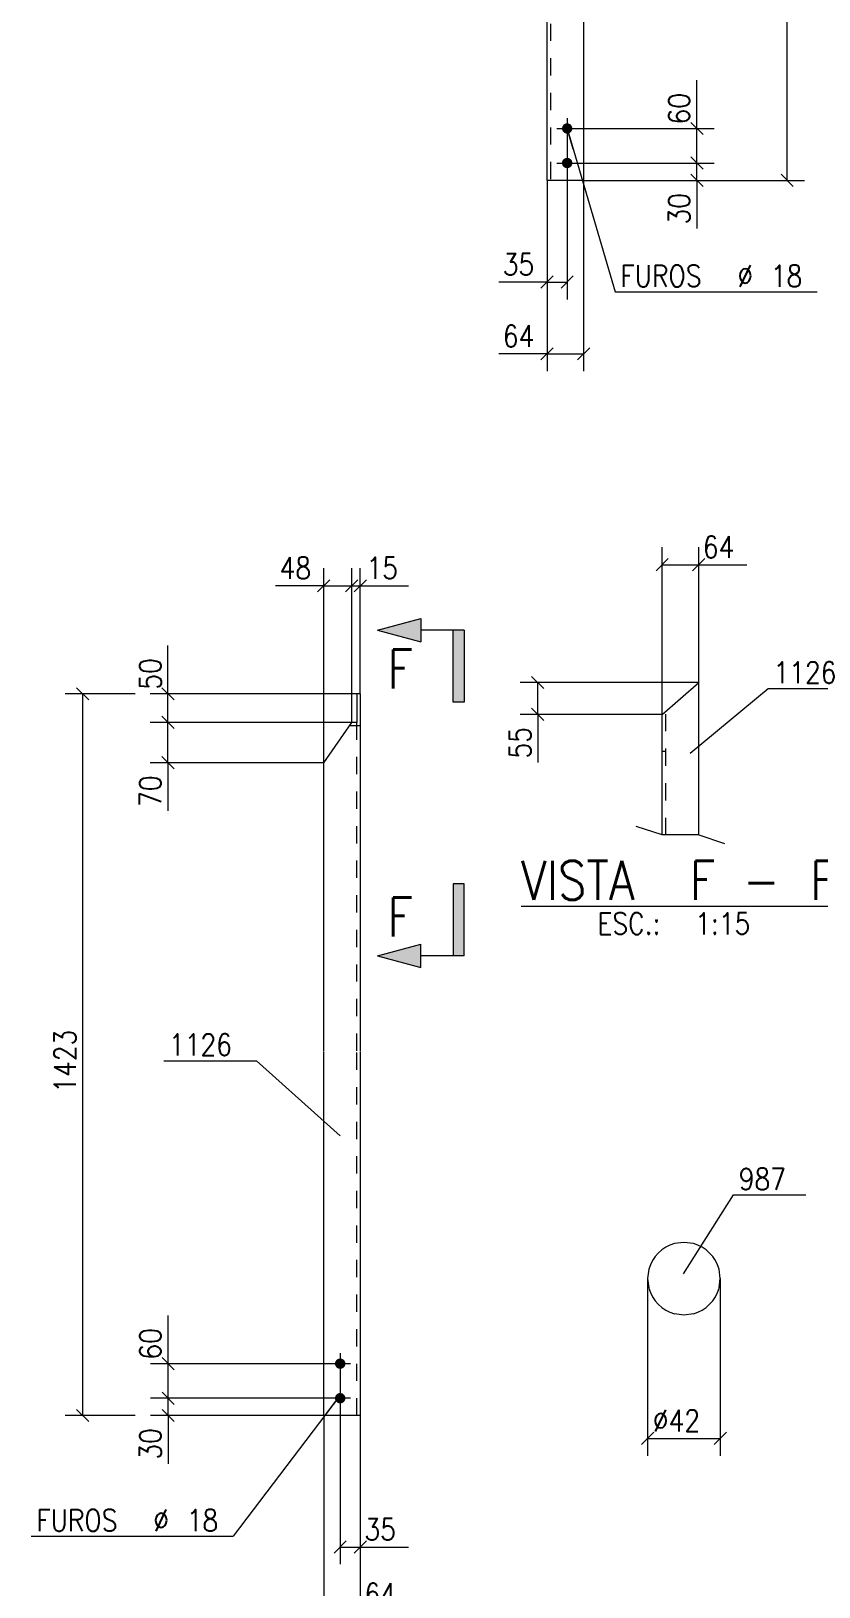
# Model space of a CAD drawing. Header units: millimetres. Extents: x 5 to 846, y 5 to 599.
# Drawn here: x 379.5 to 470.6, y 99 to 279 of the extents above; entities that cross this region are included whole.
import ezdxf

# ---------------------------------------------------------------- set-up
doc = ezdxf.new("R2010")
doc.units = ezdxf.units.MM
doc.linetypes.add('XKITLINE00', pattern=[0])
doc.linetypes.add('XKITLINE02', pattern=[4, 2, -2])
for name, color, linetype, lineweight in [('Corte', 7, 'Continuous', 0), ('Cota', 4, 'Continuous', 0), ('Marca da peça', 2, 'Continuous', 0), ('Marca do parafuso', 4, 'Continuous', 0), ('Objeto gráfico', 3, 'Continuous', 0), ('Outro tipo de objeto', 7, 'Continuous', 0), ('Parafuso', 3, 'Continuous', 0), ('Peça', 2, 'Continuous', 0)]:
    doc.layers.add(name, color=color, linetype=linetype, lineweight=lineweight)
doc.styles.add('ROMANS', font='ROMANS__.TTF')
doc.styles.add('SIMPLEX', font='SIMPLEX_.TTF')

# ---------------------------------------------------------------- blocks, each defined once
blk = doc.blocks.new('*A51')
at = {"layer": 'Parafuso'}
for points in [[(415.2, 124.19), (415.17, 124.19), (415.14, 124.2), (415.11, 124.2), (415.09, 124.21), (415.06, 124.22), (415.03, 124.22), (415, 124.24), (414.97, 124.25), (414.95, 124.26), (414.92, 124.28), (414.9, 124.29), (414.87, 124.31), (414.85, 124.33), (414.83, 124.35), (414.81, 124.37), (414.79, 124.39), (414.77, 124.41), (414.75, 124.43), (414.73, 124.46), (414.72, 124.48), (414.7, 124.51), (414.69, 124.53), (414.68, 124.56), (414.67, 124.59), (414.66, 124.62), (414.65, 124.64), (414.64, 124.67), (414.64, 124.7), (414.63, 124.73), (414.63, 124.76), (414.63, 124.79), (414.63, 124.82), (414.63, 124.85), (414.64, 124.88), (414.64, 124.91), (414.65, 124.94), (414.66, 124.96), (414.67, 124.99), (414.68, 125.02), (414.69, 125.05), (414.7, 125.07), (414.72, 125.1), (414.73, 125.12), (414.75, 125.15), (414.77, 125.17), (414.79, 125.19), (414.81, 125.21), (414.83, 125.23), (414.85, 125.25), (414.87, 125.27), (414.9, 125.29), (414.92, 125.3), (414.95, 125.32), (414.97, 125.33), (415, 125.34), (415.03, 125.35), (415.06, 125.36), (415.09, 125.37), (415.11, 125.38), (415.14, 125.38), (415.17, 125.39), (415.2, 125.39), (415.23, 125.39), (415.26, 125.39), (415.29, 125.39), (415.32, 125.38), (415.35, 125.38), (415.38, 125.37), (415.41, 125.36), (415.43, 125.35), (415.46, 125.34), (415.49, 125.33), (415.51, 125.32), (415.54, 125.3), (415.56, 125.29), (415.59, 125.27), (415.61, 125.25), (415.63, 125.23), (415.66, 125.21), (415.68, 125.19), (415.69, 125.17), (415.71, 125.15), (415.73, 125.12), (415.75, 125.1), (415.76, 125.07), (415.77, 125.05), (415.79, 125.02), (415.8, 124.99), (415.81, 124.96), (415.81, 124.94), (415.82, 124.91), (415.82, 124.88), (415.83, 124.85), (415.83, 124.82), (415.83, 124.79), (415.83, 124.76), (415.83, 124.73), (415.82, 124.7), (415.82, 124.67), (415.81, 124.64), (415.81, 124.62), (415.8, 124.59), (415.79, 124.56), (415.77, 124.53), (415.76, 124.51), (415.75, 124.48), (415.73, 124.46), (415.71, 124.43), (415.69, 124.41), (415.68, 124.39), (415.66, 124.37), (415.63, 124.35), (415.61, 124.33), (415.59, 124.31), (415.56, 124.29), (415.54, 124.28), (415.51, 124.26), (415.49, 124.25), (415.46, 124.24), (415.43, 124.22), (415.41, 124.22), (415.38, 124.21), (415.35, 124.2), (415.32, 124.2), (415.29, 124.19), (415.26, 124.19), (415.23, 124.19)], [(415.2, 120.19), (415.17, 120.19), (415.14, 120.2), (415.11, 120.2), (415.09, 120.21), (415.06, 120.22), (415.03, 120.22), (415, 120.24), (414.97, 120.25), (414.95, 120.26), (414.92, 120.28), (414.9, 120.29), (414.87, 120.31), (414.85, 120.33), (414.83, 120.35), (414.81, 120.37), (414.79, 120.39), (414.77, 120.41), (414.75, 120.43), (414.73, 120.46), (414.72, 120.48), (414.7, 120.51), (414.69, 120.53), (414.68, 120.56), (414.67, 120.59), (414.66, 120.62), (414.65, 120.64), (414.64, 120.67), (414.64, 120.7), (414.63, 120.73), (414.63, 120.76), (414.63, 120.79), (414.63, 120.82), (414.63, 120.85), (414.64, 120.88), (414.64, 120.91), (414.65, 120.94), (414.66, 120.96), (414.67, 120.99), (414.68, 121.02), (414.69, 121.05), (414.7, 121.07), (414.72, 121.1), (414.73, 121.12), (414.75, 121.15), (414.77, 121.17), (414.79, 121.19), (414.81, 121.21), (414.83, 121.23), (414.85, 121.25), (414.87, 121.27), (414.9, 121.29), (414.92, 121.3), (414.95, 121.32), (414.97, 121.33), (415, 121.34), (415.03, 121.35), (415.06, 121.36), (415.09, 121.37), (415.11, 121.38), (415.14, 121.38), (415.17, 121.39), (415.2, 121.39), (415.23, 121.39), (415.26, 121.39), (415.29, 121.39), (415.32, 121.38), (415.35, 121.38), (415.38, 121.37), (415.41, 121.36), (415.43, 121.35), (415.46, 121.34), (415.49, 121.33), (415.51, 121.32), (415.54, 121.3), (415.56, 121.29), (415.59, 121.27), (415.61, 121.25), (415.63, 121.23), (415.66, 121.21), (415.68, 121.19), (415.69, 121.17), (415.71, 121.15), (415.73, 121.12), (415.75, 121.1), (415.76, 121.07), (415.77, 121.05), (415.79, 121.02), (415.8, 120.99), (415.81, 120.96), (415.81, 120.94), (415.82, 120.91), (415.82, 120.88), (415.83, 120.85), (415.83, 120.82), (415.83, 120.79), (415.83, 120.76), (415.83, 120.73), (415.82, 120.7), (415.82, 120.67), (415.81, 120.64), (415.81, 120.62), (415.8, 120.59), (415.79, 120.56), (415.77, 120.53), (415.76, 120.51), (415.75, 120.48), (415.73, 120.46), (415.71, 120.43), (415.69, 120.41), (415.68, 120.39), (415.66, 120.37), (415.63, 120.35), (415.61, 120.33), (415.59, 120.31), (415.56, 120.29), (415.54, 120.28), (415.51, 120.26), (415.49, 120.25), (415.46, 120.24), (415.43, 120.22), (415.41, 120.22), (415.38, 120.21), (415.35, 120.2), (415.32, 120.2), (415.29, 120.19), (415.26, 120.19), (415.23, 120.19)]]:
    blk.add_hatch(color=7, dxfattribs=at).paths.add_polyline_path(points, flags=17)
at = {"layer": 'Parafuso', "color": 7, "linetype": 'XKITLINE00', "lineweight": 0}
for p, q in [((416.43, 124.79), (414.03, 124.79)), ((415.23, 125.99), (415.23, 123.59)), ((416.43, 120.79), (414.03, 120.79)), ((415.23, 121.99), (415.23, 119.59))]:
    blk.add_line(p, q, dxfattribs=at)
blk = doc.blocks.new('*A52')
at = {"layer": 'Peça', "color": 4, "linetype": 'XKITLINE00', "lineweight": 0}
for p, q in [((417.56, 202.33), (417.14, 202.33)), ((417.14, 202.33), (417.14, 199.01)), ((417.56, 202.33), (417.56, 161.01)), ((413.33, 194.35), (416.56, 199.01)), ((416.31, 198.65), (417.56, 198.65)), ((417.14, 199.01), (416.56, 199.01)), ((413.33, 161.01), (413.33, 194.35)), ((413.33, 118.79), (413.33, 160.91)), ((417.56, 160.91), (417.56, 118.79)), ((417.56, 118.79), (413.33, 118.79))]:
    blk.add_line(p, q, dxfattribs=at)
at = {"layer": 'Peça', "color": 7, "linetype": 'XKITLINE02', "lineweight": 0}
for p, q in [((417.14, 161.01), (417.14, 199.01)), ((417.14, 118.79), (417.14, 160.91))]:
    blk.add_line(p, q, dxfattribs=at)
blk = doc.blocks.new('*A54')
at = {"layer": 'Peça', "color": 4, "linetype": 'XKITLINE00', "lineweight": 0}
for p, q in [((452.48, 199.94), (456.71, 203.62)), ((456.71, 185.98), (456.71, 203.62)), ((452.48, 185.98), (452.48, 199.94))]:
    blk.add_line(p, q, dxfattribs=at)
at = {"layer": 'Peça', "color": 7, "linetype": 'XKITLINE02', "lineweight": 0}
for p, q in [((452.9, 200.31), (452.48, 199.94)), ((452.9, 200.31), (452.9, 200.31)), ((452.9, 185.98), (452.9, 200.31)), ((452.9, 195.64), (452.48, 195.64))]:
    blk.add_line(p, q, dxfattribs=at)
blk = doc.blocks.new('*A55')
at = {"layer": 'Peça', "color": 4, "linetype": 'XKITLINE00', "lineweight": 0}
for p, q in [((455, 138.83), (453.92, 138.69)), ((456.09, 138.69), (455, 138.83)), ((450.95, 135.72), (450.8, 134.63)), ((459.2, 134.63), (459.06, 135.72)), ((450.8, 134.63), (450.95, 133.55)), ((459.06, 133.55), (459.2, 134.63)), ((453.92, 130.58), (455, 130.43)), ((455, 130.43), (456.09, 130.58))]:
    blk.add_line(p, q, dxfattribs=at)
for start, end in [(105, 165), (15, 75), (195, 255), (285, 345)]:
    blk.add_arc((455, 134.63), 4.2, start, end, dxfattribs=at)
blk = doc.blocks.new('*A104')
at = {"layer": 'Peça', "color": 4, "linetype": 'XKITLINE00', "lineweight": 0}
for p, q in [((439.58, 345.29), (439.16, 345.29)), ((439.16, 303.98), (439.16, 345.29)), ((439.58, 341.98), (439.58, 345.29)), ((439.16, 341.61), (440.41, 341.61)), ((439.58, 341.98), (440.16, 341.98)), ((440.41, 341.61), (440.16, 341.98)), ((440.41, 341.61), (443.39, 337.31)), ((443.39, 337.31), (443.39, 303.98)), ((439.16, 261.75), (439.16, 303.88)), ((443.39, 303.88), (443.39, 261.75)), ((443.39, 261.75), (439.16, 261.75))]:
    blk.add_line(p, q, dxfattribs=at)
at = {"layer": 'Peça', "color": 7, "linetype": 'XKITLINE02', "lineweight": 0}
for p, q in [((439.58, 341.98), (439.58, 303.98)), ((440.16, 341.98), (443.39, 337.31)), ((439.58, 303.88), (439.58, 261.75))]:
    blk.add_line(p, q, dxfattribs=at)
blk = doc.blocks.new('*A105')
at = {"layer": 'Parafuso'}
for points in [[(441.52, 268.35), (441.55, 268.35), (441.58, 268.35), (441.61, 268.34), (441.64, 268.33), (441.66, 268.33), (441.69, 268.32), (441.72, 268.31), (441.75, 268.29), (441.77, 268.28), (441.8, 268.27), (441.82, 268.25), (441.85, 268.23), (441.87, 268.22), (441.89, 268.2), (441.91, 268.18), (441.93, 268.16), (441.95, 268.13), (441.97, 268.11), (441.99, 268.09), (442.01, 268.06), (442.02, 268.04), (442.03, 268.01), (442.04, 267.98), (442.06, 267.95), (442.06, 267.93), (442.07, 267.9), (442.08, 267.87), (442.08, 267.84), (442.09, 267.81), (442.09, 267.78), (442.09, 267.75), (442.09, 267.72), (442.09, 267.69), (442.08, 267.66), (442.08, 267.64), (442.07, 267.61), (442.06, 267.58), (442.06, 267.55), (442.04, 267.52), (442.03, 267.5), (442.02, 267.47), (442.01, 267.44), (441.99, 267.42), (441.97, 267.39), (441.95, 267.37), (441.93, 267.35), (441.91, 267.33), (441.89, 267.31), (441.87, 267.29), (441.85, 267.27), (441.82, 267.25), (441.8, 267.24), (441.77, 267.22), (441.75, 267.21), (441.72, 267.2), (441.69, 267.19), (441.66, 267.18), (441.64, 267.17), (441.61, 267.16), (441.58, 267.16), (441.55, 267.16), (441.52, 267.15), (441.49, 267.15), (441.46, 267.15), (441.43, 267.16), (441.4, 267.16), (441.37, 267.16), (441.34, 267.17), (441.32, 267.18), (441.29, 267.19), (441.26, 267.2), (441.23, 267.21), (441.21, 267.22), (441.18, 267.24), (441.16, 267.25), (441.13, 267.27), (441.11, 267.29), (441.09, 267.31), (441.07, 267.33), (441.05, 267.35), (441.03, 267.37), (441.01, 267.39), (440.99, 267.42), (440.98, 267.44), (440.96, 267.47), (440.95, 267.5), (440.94, 267.52), (440.93, 267.55), (440.92, 267.58), (440.91, 267.61), (440.9, 267.64), (440.9, 267.66), (440.89, 267.69), (440.89, 267.72), (440.89, 267.75), (440.89, 267.78), (440.89, 267.81), (440.9, 267.84), (440.9, 267.87), (440.91, 267.9), (440.92, 267.93), (440.93, 267.95), (440.94, 267.98), (440.95, 268.01), (440.96, 268.04), (440.98, 268.06), (440.99, 268.09), (441.01, 268.11), (441.03, 268.13), (441.05, 268.16), (441.07, 268.18), (441.09, 268.2), (441.11, 268.22), (441.13, 268.23), (441.16, 268.25), (441.18, 268.27), (441.21, 268.28), (441.23, 268.29), (441.26, 268.31), (441.29, 268.32), (441.32, 268.33), (441.34, 268.33), (441.37, 268.34), (441.4, 268.35), (441.43, 268.35), (441.46, 268.35), (441.49, 268.35)], [(441.52, 264.35), (441.55, 264.35), (441.58, 264.35), (441.61, 264.34), (441.64, 264.33), (441.66, 264.33), (441.69, 264.32), (441.72, 264.31), (441.75, 264.29), (441.77, 264.28), (441.8, 264.27), (441.82, 264.25), (441.85, 264.23), (441.87, 264.22), (441.89, 264.2), (441.91, 264.18), (441.93, 264.16), (441.95, 264.13), (441.97, 264.11), (441.99, 264.09), (442.01, 264.06), (442.02, 264.04), (442.03, 264.01), (442.04, 263.98), (442.06, 263.95), (442.06, 263.93), (442.07, 263.9), (442.08, 263.87), (442.08, 263.84), (442.09, 263.81), (442.09, 263.78), (442.09, 263.75), (442.09, 263.72), (442.09, 263.69), (442.08, 263.66), (442.08, 263.64), (442.07, 263.61), (442.06, 263.58), (442.06, 263.55), (442.04, 263.52), (442.03, 263.5), (442.02, 263.47), (442.01, 263.44), (441.99, 263.42), (441.97, 263.39), (441.95, 263.37), (441.93, 263.35), (441.91, 263.33), (441.89, 263.31), (441.87, 263.29), (441.85, 263.27), (441.82, 263.25), (441.8, 263.24), (441.77, 263.22), (441.75, 263.21), (441.72, 263.2), (441.69, 263.19), (441.66, 263.18), (441.64, 263.17), (441.61, 263.16), (441.58, 263.16), (441.55, 263.16), (441.52, 263.15), (441.49, 263.15), (441.46, 263.15), (441.43, 263.16), (441.4, 263.16), (441.37, 263.16), (441.34, 263.17), (441.32, 263.18), (441.29, 263.19), (441.26, 263.2), (441.23, 263.21), (441.21, 263.22), (441.18, 263.24), (441.16, 263.25), (441.13, 263.27), (441.11, 263.29), (441.09, 263.31), (441.07, 263.33), (441.05, 263.35), (441.03, 263.37), (441.01, 263.39), (440.99, 263.42), (440.98, 263.44), (440.96, 263.47), (440.95, 263.5), (440.94, 263.52), (440.93, 263.55), (440.92, 263.58), (440.91, 263.61), (440.9, 263.64), (440.9, 263.66), (440.89, 263.69), (440.89, 263.72), (440.89, 263.75), (440.89, 263.78), (440.89, 263.81), (440.9, 263.84), (440.9, 263.87), (440.91, 263.9), (440.92, 263.93), (440.93, 263.95), (440.94, 263.98), (440.95, 264.01), (440.96, 264.04), (440.98, 264.06), (440.99, 264.09), (441.01, 264.11), (441.03, 264.13), (441.05, 264.16), (441.07, 264.18), (441.09, 264.2), (441.11, 264.22), (441.13, 264.23), (441.16, 264.25), (441.18, 264.27), (441.21, 264.28), (441.23, 264.29), (441.26, 264.31), (441.29, 264.32), (441.32, 264.33), (441.34, 264.33), (441.37, 264.34), (441.4, 264.35), (441.43, 264.35), (441.46, 264.35), (441.49, 264.35)]]:
    blk.add_hatch(color=7, dxfattribs=at).paths.add_polyline_path(points, flags=17)
at = {"layer": 'Parafuso', "color": 7, "linetype": 'XKITLINE00', "lineweight": 0}
for p, q in [((441.49, 268.95), (441.49, 266.55)), ((440.29, 267.75), (442.69, 267.75)), ((441.49, 264.95), (441.49, 262.55)), ((440.29, 263.75), (442.69, 263.75))]:
    blk.add_line(p, q, dxfattribs=at)
blk = doc.blocks.new('*A122')
at = {"layer": 'Objeto gráfico', "color": 7, "linetype": 'XKITLINE00', "lineweight": 0}
for p, q in [((452.48, 185.98), (449.48, 186.98)), ((456.71, 185.98), (452.48, 185.98)), ((456.71, 185.98), (459.71, 184.98))]:
    blk.add_line(p, q, dxfattribs=at)
blk = doc.blocks.new('*A297')
at = {"layer": 'Cota', "color": 7, "linetype": 'XKITLINE00', "lineweight": 0}
for p, q in [((391.51, 202.33), (383.4, 202.33)), ((384.74, 203.03), (386.15, 201.62)), ((385.45, 118.79), (385.45, 202.33)), ((417.14, 202.33), (395.01, 202.33)), ((384.74, 119.5), (386.15, 118.08)), ((391.53, 118.79), (383.4, 118.79)), ((413.33, 118.79), (395.03, 118.79))]:
    blk.add_line(p, q, dxfattribs=at)
at = {"layer": 'Cota', "color": 3}
for p in [(385.45, 202.33), (385.45, 118.79)]:
    blk.add_point(p, dxfattribs=at)
at = {"layer": 'Cota', "color": 3, "style": 'SIMPLEX', "width": 0.85}
blk.add_text('1423', height=2.5, rotation=90.0002, dxfattribs=at).set_placement((384.65, 156.15))
blk = doc.blocks.new('*A298')
at = {"layer": 'Cota', "color": 7, "linetype": 'XKITLINE00', "lineweight": 0}
for p, q in [((415.23, 124.79), (415.23, 101.57)), ((417.56, 118.79), (417.56, 101.57)), ((415.94, 104.28), (414.52, 102.86)), ((415.23, 103.57), (417.56, 103.57)), ((418.27, 104.28), (416.86, 102.86)), ((417.56, 103.57), (423.15, 103.57)), ((417.56, 103.57), (423.15, 103.57))]:
    blk.add_line(p, q, dxfattribs=at)
at = {"layer": 'Cota', "color": 3}
for p in [(415.23, 103.57), (417.56, 103.57)]:
    blk.add_point(p, dxfattribs=at)
at = {"layer": 'Cota', "color": 3, "style": 'SIMPLEX', "width": 0.85}
blk.add_text('35', height=2.5, dxfattribs=at).set_placement((418.04, 104.37))
blk = doc.blocks.new('*A299')
at = {"layer": 'Cota', "color": 7, "linetype": 'XKITLINE00', "lineweight": 0}
for p, q in [((413.33, 118.79), (413.33, 94.07)), ((417.56, 118.79), (417.56, 107.37)), ((417.56, 103.87), (417.56, 94.07)), ((414.04, 96.77), (412.62, 95.36)), ((413.33, 96.07), (417.56, 96.07)), ((418.27, 96.77), (416.86, 95.36)), ((417.56, 96.07), (423.15, 96.07)), ((417.56, 96.07), (423.15, 96.07))]:
    blk.add_line(p, q, dxfattribs=at)
at = {"layer": 'Cota', "color": 3}
for p in [(413.33, 96.07), (417.56, 96.07)]:
    blk.add_point(p, dxfattribs=at)
at = {"layer": 'Cota', "color": 3, "style": 'SIMPLEX', "width": 0.85}
blk.add_text('64', height=2.5, dxfattribs=at).set_placement((418.04, 96.87))
blk = doc.blocks.new('*A300')
at = {"layer": 'Cota', "color": 7, "linetype": 'XKITLINE00', "lineweight": 0}
for p, q in [((416.56, 199.01), (393.26, 199.01)), ((394.61, 199.72), (396.02, 198.31)), ((395.31, 194.35), (395.31, 199.01)), ((394.61, 195.05), (396.02, 193.64)), ((413.33, 194.35), (393.26, 194.35)), ((395.31, 194.35), (395.31, 188.76)), ((395.31, 194.35), (395.31, 188.76))]:
    blk.add_line(p, q, dxfattribs=at)
at = {"layer": 'Cota', "color": 3}
for p in [(395.31, 199.01), (395.31, 194.35)]:
    blk.add_point(p, dxfattribs=at)
at = {"layer": 'Cota', "color": 3, "style": 'SIMPLEX', "width": 0.85}
blk.add_text('70', height=2.5, rotation=90.0002, dxfattribs=at).set_placement((394.51, 189.23))
blk = doc.blocks.new('*A301')
at = {"layer": 'Cota', "color": 7, "linetype": 'XKITLINE00', "lineweight": 0}
for p, q in [((395.31, 202.33), (395.31, 207.91)), ((395.31, 202.33), (395.31, 207.91)), ((417.14, 202.33), (393.26, 202.33)), ((394.61, 203.03), (396.02, 201.62)), ((395.31, 199.01), (395.31, 202.33)), ((416.56, 199.01), (393.26, 199.01)), ((394.61, 199.72), (396.02, 198.31))]:
    blk.add_line(p, q, dxfattribs=at)
at = {"layer": 'Cota', "color": 3}
for p in [(395.31, 202.33), (395.31, 199.01)]:
    blk.add_point(p, dxfattribs=at)
at = {"layer": 'Cota', "color": 3, "style": 'SIMPLEX', "width": 0.85}
blk.add_text('50', height=2.5, rotation=90.0002, dxfattribs=at).set_placement((394.51, 202.8))
blk = doc.blocks.new('*A302')
at = {"layer": 'Cota', "color": 7, "linetype": 'XKITLINE00', "lineweight": 0}
for p, q in [((416.56, 199.01), (416.56, 216.88)), ((417.56, 202.33), (417.56, 216.88)), ((417.27, 215.53), (415.86, 214.12)), ((416.56, 214.83), (417.56, 214.83)), ((418.27, 215.53), (416.86, 214.12)), ((417.56, 214.83), (423.15, 214.83)), ((417.56, 214.83), (423.15, 214.83))]:
    blk.add_line(p, q, dxfattribs=at)
at = {"layer": 'Cota', "color": 3}
for p in [(416.56, 214.83), (417.56, 214.83)]:
    blk.add_point(p, dxfattribs=at)
at = {"layer": 'Cota', "color": 3, "style": 'SIMPLEX', "width": 0.85}
blk.add_text('15', height=2.5, dxfattribs=at).set_placement((418.27, 215.63))
blk = doc.blocks.new('*A303')
at = {"layer": 'Cota', "color": 7, "linetype": 'XKITLINE00', "lineweight": 0}
for p, q in [((413.33, 194.35), (413.33, 216.88)), ((416.56, 199.01), (416.56, 216.88)), ((413.33, 214.83), (407.75, 214.83)), ((413.33, 214.83), (407.75, 214.83)), ((414.04, 215.53), (412.62, 214.12)), ((413.33, 214.83), (416.56, 214.83)), ((417.27, 215.53), (415.86, 214.12))]:
    blk.add_line(p, q, dxfattribs=at)
at = {"layer": 'Cota', "color": 3}
for p in [(413.33, 214.83), (416.56, 214.83)]:
    blk.add_point(p, dxfattribs=at)
at = {"layer": 'Cota', "color": 3, "style": 'SIMPLEX', "width": 0.85}
blk.add_text('48', height=2.5, dxfattribs=at).set_placement((408.22, 215.63))
blk = doc.blocks.new('*A304')
at = {"layer": 'Cota', "color": 7, "linetype": 'XKITLINE00', "lineweight": 0}
for p, q in [((415.23, 120.79), (393.28, 120.79)), ((394.63, 121.5), (396.04, 120.08)), ((395.33, 118.79), (395.33, 120.79)), ((394.63, 119.5), (396.04, 118.08)), ((413.33, 118.79), (393.28, 118.79)), ((395.33, 118.79), (395.33, 113.21)), ((395.33, 118.79), (395.33, 113.21))]:
    blk.add_line(p, q, dxfattribs=at)
at = {"layer": 'Cota', "color": 3}
for p in [(395.33, 120.79), (395.33, 118.79)]:
    blk.add_point(p, dxfattribs=at)
at = {"layer": 'Cota', "color": 3, "style": 'SIMPLEX', "width": 0.85}
blk.add_text('30', height=2.5, rotation=90.0002, dxfattribs=at).set_placement((394.53, 113.68))
blk = doc.blocks.new('*A305')
at = {"layer": 'Cota', "color": 7, "linetype": 'XKITLINE00', "lineweight": 0}
for p, q in [((395.33, 124.79), (395.33, 130.37)), ((395.33, 124.79), (395.33, 130.37)), ((415.23, 124.79), (393.28, 124.79)), ((394.63, 125.5), (396.04, 124.08)), ((395.33, 120.79), (395.33, 124.79)), ((415.23, 120.79), (393.28, 120.79)), ((394.63, 121.5), (396.04, 120.08))]:
    blk.add_line(p, q, dxfattribs=at)
at = {"layer": 'Cota', "color": 3}
for p in [(395.33, 124.79), (395.33, 120.79)]:
    blk.add_point(p, dxfattribs=at)
at = {"layer": 'Cota', "color": 3, "style": 'SIMPLEX', "width": 0.85}
blk.add_text('60', height=2.5, rotation=90.0002, dxfattribs=at).set_placement((394.53, 125.26))
blk = doc.blocks.new('*A306')
at = {"layer": 'Corte'}
for points in [[(419.56, 209.69), (424.56, 211.03), (424.56, 208.35)], [(428.31, 209.69), (429.56, 209.69), (429.56, 201.36)], [(428.31, 201.36), (428.31, 209.69), (429.56, 201.36)], [(428.31, 180.33), (429.56, 180.33), (429.56, 172)], [(428.31, 172), (428.31, 180.33), (429.56, 172)], [(419.56, 172), (424.56, 173.33), (424.56, 170.66)]]:
    blk.add_hatch(color=6, dxfattribs=at).paths.add_polyline_path(points, flags=17)
at = {"layer": 'Corte', "color": 6, "linetype": 'XKITLINE00', "lineweight": 0}
for p, q in [((419.56, 209.69), (424.56, 211.03)), ((424.56, 211.03), (424.56, 208.35)), ((419.56, 209.69), (424.56, 208.35)), ((429.56, 209.69), (424.56, 209.69)), ((428.31, 201.36), (428.31, 209.69)), ((429.56, 209.69), (429.56, 201.36)), ((429.56, 201.36), (428.31, 201.36)), ((428.31, 180.33), (428.31, 172)), ((429.56, 180.33), (428.31, 180.33)), ((429.56, 172), (429.56, 180.33)), ((419.56, 172), (424.56, 173.33)), ((424.56, 170.66), (424.56, 173.33)), ((419.56, 172), (424.56, 170.66)), ((429.56, 172), (424.56, 172))]:
    blk.add_line(p, q, dxfattribs=at)
at = {"layer": 'Corte', "color": 4, "style": 'ROMANS', "width": 0.85}
for p in [(420.69, 202.94), (420.69, 174.25)]:
    blk.add_text('F', height=4.5, dxfattribs=at).set_placement(p)
blk = doc.blocks.new('*A307')
at = {"layer": 'Marca do parafuso', "color": 7, "linetype": 'XKITLINE00', "lineweight": 0}
for p, q in [((415.15, 121.03), (402.85, 104.81)), ((413.64, 119.04), (415.15, 121.03)), ((379.48, 104.81), (402.85, 104.81))]:
    blk.add_line(p, q, dxfattribs=at)
at = {"layer": 'Marca do parafuso', "color": 3, "style": 'ROMANS', "width": 0.85}
for s, p in [('FUROS', (380.08, 105.41)), ('Ø', (393.61, 105.41)), ('18', (397.48, 105.41))]:
    blk.add_text(s, height=2.5, dxfattribs=at).set_placement(p)
blk = doc.blocks.new('*A308')
at = {"layer": 'Marca da peça', "color": 7, "linetype": 'XKITLINE00', "lineweight": 0}
for p in [(394.82, 159.86), (415.24, 151.18)]:
    blk.add_line(p, (405.56, 159.86), dxfattribs=at)
at = {"layer": 'Marca da peça', "color": 4, "style": 'ROMANS', "width": 0.85}
blk.add_text('1126', height=2.5, dxfattribs=at).set_placement((395.42, 160.46))
blk = doc.blocks.new('*A317')
at = {"layer": 'Cota', "color": 7, "linetype": 'XKITLINE00', "lineweight": 0}
for p, q in [((456.71, 203.62), (436.04, 203.62)), ((437.38, 204.33), (438.79, 202.92)), ((438.09, 199.94), (438.09, 203.62)), ((452.48, 199.94), (436.04, 199.94)), ((437.38, 200.65), (438.79, 199.23)), ((438.09, 199.94), (438.09, 194.36)), ((438.09, 199.94), (438.09, 194.36))]:
    blk.add_line(p, q, dxfattribs=at)
at = {"layer": 'Cota', "color": 3}
for p in [(438.09, 203.62), (438.09, 199.94)]:
    blk.add_point(p, dxfattribs=at)
at = {"layer": 'Cota', "color": 3, "style": 'SIMPLEX', "width": 0.85}
blk.add_text('55', height=2.5, rotation=90.0002, dxfattribs=at).set_placement((437.29, 194.83))
blk = doc.blocks.new('*A318')
at = {"layer": 'Cota', "color": 7, "linetype": 'XKITLINE00', "lineweight": 0}
for p, q in [((453.18, 217.97), (451.77, 216.56)), ((452.48, 199.94), (452.48, 219.31)), ((457.42, 217.97), (456, 216.56)), ((456.71, 203.62), (456.71, 219.31)), ((452.48, 217.26), (456.71, 217.26)), ((456.71, 217.26), (462.29, 217.26)), ((456.71, 217.26), (462.29, 217.26))]:
    blk.add_line(p, q, dxfattribs=at)
at = {"layer": 'Cota', "color": 3}
for p in [(452.48, 217.26), (456.71, 217.26)]:
    blk.add_point(p, dxfattribs=at)
at = {"layer": 'Cota', "color": 3, "style": 'SIMPLEX', "width": 0.85}
blk.add_text('64', height=2.5, dxfattribs=at).set_placement((457.18, 218.06))
blk = doc.blocks.new('*A319')
at = {"layer": 'Marca da peça', "color": 7, "linetype": 'XKITLINE00', "lineweight": 0}
for p, q in [((455.73, 195.47), (464.76, 202.94)), ((464.76, 202.94), (475.5, 202.94))]:
    blk.add_line(p, q, dxfattribs=at)
at = {"layer": 'Marca da peça', "color": 4, "style": 'ROMANS', "width": 0.85}
blk.add_text('1126', height=2.5, dxfattribs=at).set_placement((465.36, 203.54))
blk = doc.blocks.new('*A320')
at = {"layer": 'Outro tipo de objeto', "color": 1, "linetype": 'XKITLINE00', "lineweight": 0}
blk.add_line((436.17, 177.73), (473.5, 177.73), dxfattribs=at)
at = {"layer": 'Outro tipo de objeto', "color": 1, "style": 'ROMANS', "width": 0.85}
for s, p in [('VISTA', (436.17, 178.48)), ('F', (455.69, 178.48)), ('F', (469.62, 178.48)), ('-', (461.82, 178.48))]:
    blk.add_text(s, height=4.5, dxfattribs=at).set_placement(p)
at = {"layer": 'Outro tipo de objeto', "color": 3, "style": 'ROMANS', "width": 0.85}
for s, p in [('ESC.:', (444.99, 174.48)), ('1:15', (456.3, 174.48))]:
    blk.add_text(s, height=2.5, dxfattribs=at).set_placement(p)
blk = doc.blocks.new('*A321')
at = {"layer": 'Cota', "color": 7, "linetype": 'XKITLINE00', "lineweight": 0}
for p, q in [((450.8, 134.63), (450.8, 114.14)), ((459.2, 134.63), (459.2, 114.14)), ((451.51, 116.85), (450.1, 115.43)), ((450.8, 116.14), (459.2, 116.14)), ((459.91, 116.85), (458.5, 115.43))]:
    blk.add_line(p, q, dxfattribs=at)
at = {"layer": 'Cota', "color": 3}
for p in [(450.8, 116.14), (459.2, 116.14)]:
    blk.add_point(p, dxfattribs=at)
at = {"layer": 'Cota', "color": 3, "style": 'SIMPLEX', "width": 0.85}
blk.add_text('Ø42', height=2.5, dxfattribs=at).set_placement((451.4, 116.94))
blk = doc.blocks.new('*A322')
at = {"layer": 'Marca da peça', "color": 7, "linetype": 'XKITLINE00', "lineweight": 0}
for p, q in [((454.93, 135.17), (460.74, 144.32)), ((460.74, 144.32), (469.09, 144.32))]:
    blk.add_line(p, q, dxfattribs=at)
at = {"layer": 'Marca da peça', "color": 4, "style": 'ROMANS', "width": 0.85}
blk.add_text('987', height=2.5, dxfattribs=at).set_placement((461.34, 144.92))
blk = doc.blocks.new('*A484')
at = {"layer": 'Cota', "color": 7, "linetype": 'XKITLINE00', "lineweight": 0}
for p, q in [((456.5, 267.75), (456.5, 273.34)), ((456.5, 267.75), (456.5, 273.34)), ((455.8, 268.46), (457.21, 267.05)), ((441.49, 267.75), (458.5, 267.75)), ((456.5, 263.75), (456.5, 267.75)), ((441.49, 263.75), (458.5, 263.75)), ((455.8, 264.46), (457.21, 263.05))]:
    blk.add_line(p, q, dxfattribs=at)
at = {"layer": 'Cota', "color": 3}
for p in [(456.5, 267.75), (456.5, 263.75)]:
    blk.add_point(p, dxfattribs=at)
at = {"layer": 'Cota', "color": 3, "style": 'SIMPLEX', "width": 0.85}
blk.add_text('60', height=2.5, rotation=90.0002, dxfattribs=at).set_placement((455.7, 268.22))
blk = doc.blocks.new('*A485')
at = {"layer": 'Cota', "color": 7, "linetype": 'XKITLINE00', "lineweight": 0}
for p, q in [((441.49, 263.75), (458.5, 263.75)), ((455.8, 264.46), (457.21, 263.05)), ((456.5, 261.75), (456.5, 263.75)), ((443.39, 261.75), (458.5, 261.75)), ((455.8, 262.46), (457.21, 261.05)), ((456.5, 261.75), (456.5, 256.17)), ((456.5, 261.75), (456.5, 256.17))]:
    blk.add_line(p, q, dxfattribs=at)
at = {"layer": 'Cota', "color": 3}
for p in [(456.5, 263.75), (456.5, 261.75)]:
    blk.add_point(p, dxfattribs=at)
at = {"layer": 'Cota', "color": 3, "style": 'SIMPLEX', "width": 0.85}
blk.add_text('30', height=2.5, rotation=90.0002, dxfattribs=at).set_placement((455.7, 256.64))
blk = doc.blocks.new('*A486')
at = {"layer": 'Cota', "color": 7, "linetype": 'XKITLINE00', "lineweight": 0}
for p, q in [((439.16, 261.75), (439.16, 253.77)), ((443.39, 261.75), (443.39, 239.67)), ((439.16, 250.27), (439.16, 239.67)), ((439.16, 241.67), (433.57, 241.67)), ((439.16, 241.67), (433.57, 241.67)), ((439.86, 242.37), (438.45, 240.96)), ((439.16, 241.67), (443.39, 241.67)), ((444.1, 242.37), (442.68, 240.96))]:
    blk.add_line(p, q, dxfattribs=at)
at = {"layer": 'Cota', "color": 3}
for p in [(439.16, 241.67), (443.39, 241.67)]:
    blk.add_point(p, dxfattribs=at)
at = {"layer": 'Cota', "color": 3, "style": 'SIMPLEX', "width": 0.85}
blk.add_text('64', height=2.5, dxfattribs=at).set_placement((434.04, 242.47))
blk = doc.blocks.new('*A487')
at = {"layer": 'Cota', "color": 7, "linetype": 'XKITLINE00', "lineweight": 0}
for p, q in [((441.49, 267.75), (441.49, 247.97)), ((439.16, 261.75), (439.16, 247.97)), ((439.86, 250.68), (438.45, 249.27)), ((442.2, 250.68), (440.78, 249.27)), ((439.16, 249.97), (433.57, 249.97)), ((439.16, 249.97), (433.57, 249.97)), ((439.16, 249.97), (441.49, 249.97))]:
    blk.add_line(p, q, dxfattribs=at)
at = {"layer": 'Cota', "color": 3}
for p in [(439.16, 249.97), (441.49, 249.97)]:
    blk.add_point(p, dxfattribs=at)
at = {"layer": 'Cota', "color": 3, "style": 'SIMPLEX', "width": 0.85}
blk.add_text('35', height=2.5, dxfattribs=at).set_placement((434.04, 250.77))
blk = doc.blocks.new('*A488')
at = {"layer": 'Cota', "color": 7, "linetype": 'XKITLINE00', "lineweight": 0}
for p, q in [((466.23, 346), (467.65, 344.59)), ((439.58, 345.29), (454.72, 345.29)), ((458.22, 345.29), (468.94, 345.29)), ((466.94, 261.75), (466.94, 345.29)), ((443.39, 261.75), (452.7, 261.75)), ((456.2, 261.75), (468.94, 261.75)), ((466.23, 262.46), (467.65, 261.05))]:
    blk.add_line(p, q, dxfattribs=at)
at = {"layer": 'Cota', "color": 3}
for p in [(466.94, 345.29), (466.94, 261.75)]:
    blk.add_point(p, dxfattribs=at)
at = {"layer": 'Cota', "color": 3, "style": 'SIMPLEX', "width": 0.85}
blk.add_text('1423', height=2.5, rotation=90.0002, dxfattribs=at).set_placement((466.14, 299.11))
blk = doc.blocks.new('*A495')
at = {"layer": 'Marca do parafuso', "color": 7, "linetype": 'XKITLINE00', "lineweight": 0}
for p, q in [((441.49, 267.75), (447.05, 248.84)), ((442.2, 265.35), (441.49, 267.75)), ((447.05, 248.84), (470.42, 248.84))]:
    blk.add_line(p, q, dxfattribs=at)
at = {"layer": 'Marca do parafuso', "color": 3, "style": 'ROMANS', "width": 0.85}
for s, p in [('FUROS', (447.65, 249.44)), ('Ø', (461.18, 249.44)), ('18', (465.05, 249.44))]:
    blk.add_text(s, height=2.5, dxfattribs=at).set_placement(p)

msp = doc.modelspace()

# ---------------------------------------------------------------- block references
at = {"lineweight": 0}
for name in ['*A488', '*A104', '*A484', '*A105', '*A487', '*A485', '*A486', '*A318', '*A303', '*A302', '*A301', '*A319', '*A317', '*A54', '*A297', '*A52', '*A300', '*A320', '*A308', '*A322', '*A55', '*A321', '*A305', '*A51', '*A298', '*A304', '*A299']:
    msp.add_blockref(name, (0, 0), dxfattribs=at)
at = {"layer": 'Corte', "lineweight": 0}
msp.add_blockref('*A306', (0, 0), dxfattribs=at)
at = {"layer": 'Marca do parafuso', "lineweight": 0}
for name in ['*A495', '*A307']:
    msp.add_blockref(name, (0, 0), dxfattribs=at)
at = {"layer": 'Objeto gráfico', "lineweight": 0}
msp.add_blockref('*A122', (0, 0), dxfattribs=at)

doc.saveas('drawing.dxf')
